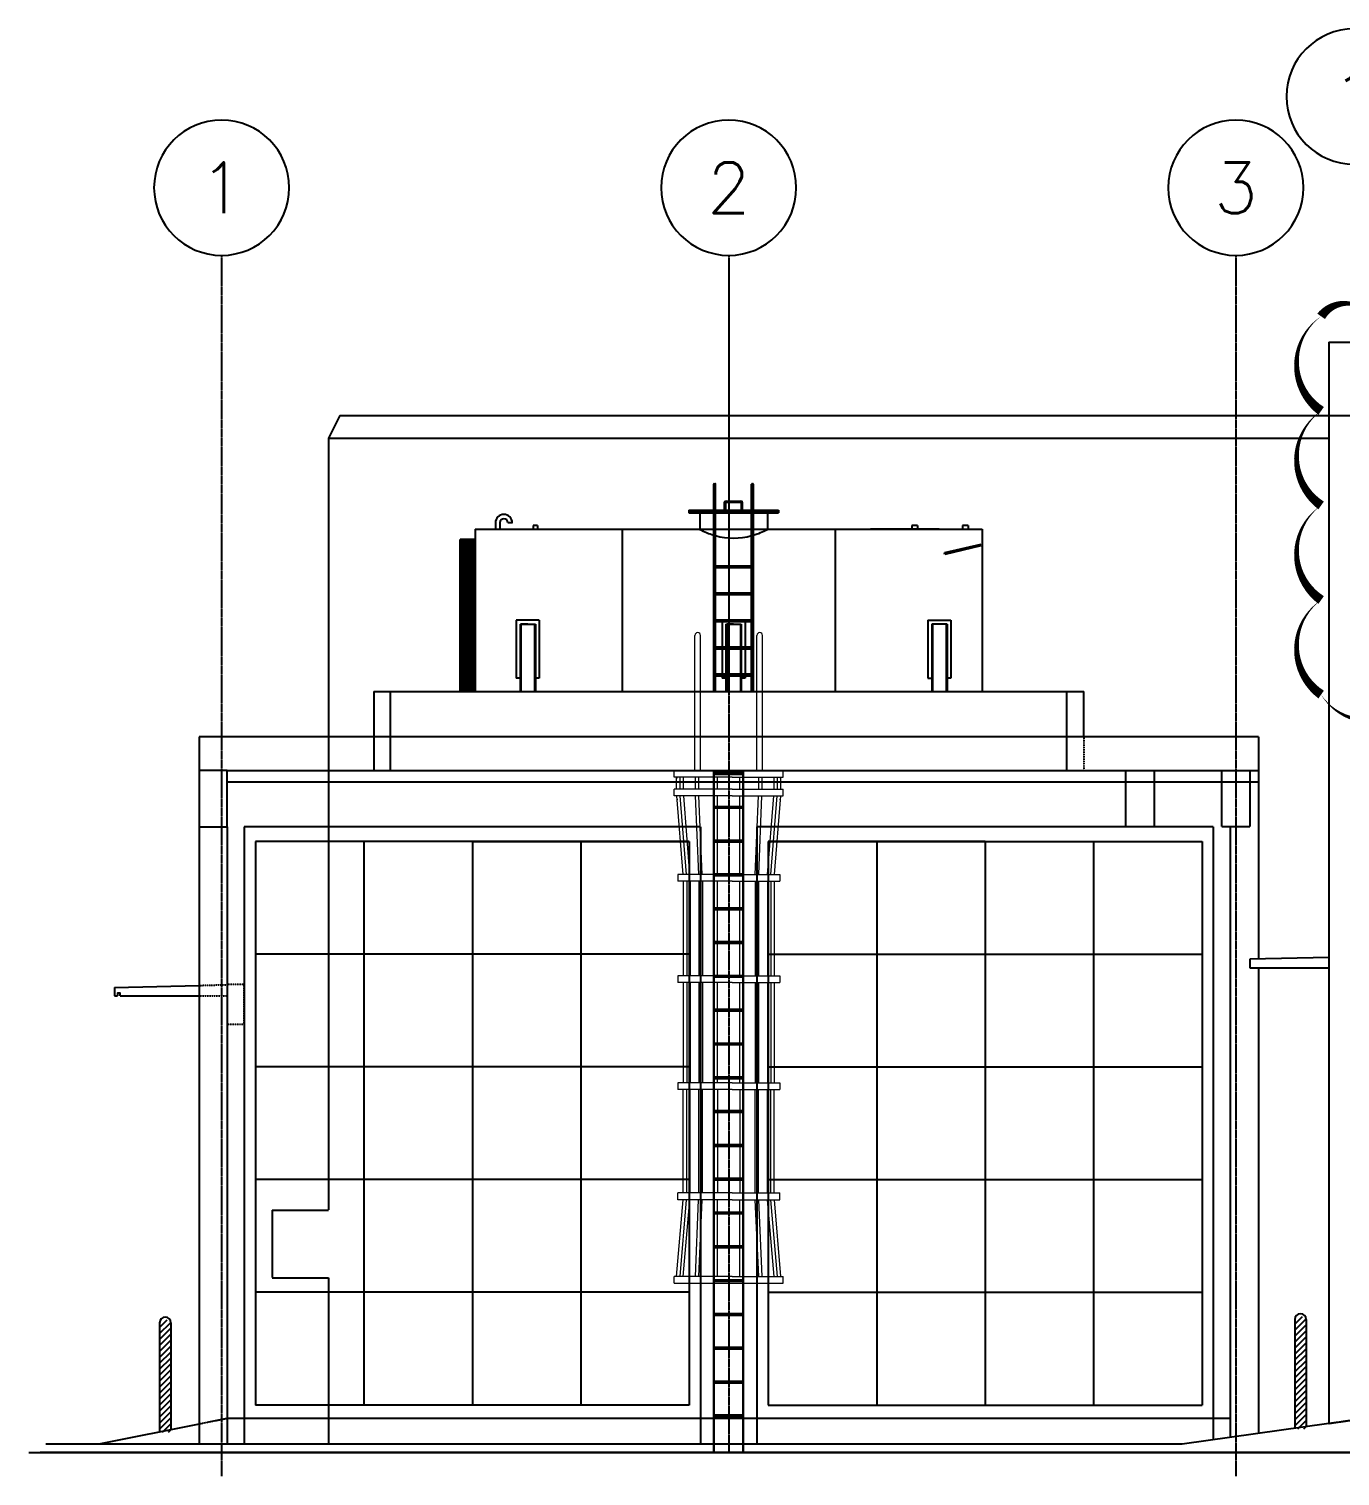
# Model space of a CAD drawing. Header units: inches. Extents: x 102027 to 175311, y -32523 to 10797.
# Drawn here: x 102027 to 113662, y -32523 to -19683 of the extents above; entities that cross this region are included whole.
import ezdxf
from ezdxf.enums import TextEntityAlignment as Align

# ---------------------------------------------------------------- set-up
doc = ezdxf.new("R2010")
doc.units = ezdxf.units.IN
doc.header["$MEASUREMENT"] = 0
doc.linetypes.add('CENTER', pattern=[2, 1.25, -0.25, 0.25, -0.25])
doc.linetypes.add('HIDDEN', pattern=[0.375, 0.25, -0.125])
doc.layers.add('DIM', color=251, linetype='Continuous', lineweight=0)
for name, color, linetype in [('GRID_TXT45', 4, 'Continuous'), ('M-HVAC-DUCT-NEW', 5, 'Continuous'), ('M-X-BKGD', 8, 'Continuous')]:
    doc.layers.add(name, color=color, linetype=linetype)
doc.styles.add('SIMPLEX', font='simplex.shx')

# ---------------------------------------------------------------- blocks, each defined once
blk = doc.blocks.new('GRID_SYM')
at = {"color": 2}
blk.add_circle((0, 6), 6, dxfattribs=at)
at = {"layer": 'GRID_TXT45', "color": 4, "style": 'SIMPLEX'}
blk.add_attdef('GRD_TXT', text='', height=4.5, dxfattribs=at).set_placement((0, 6), align=Align.MIDDLE_CENTER)
blk = doc.blocks.new('QQ')
at = {"layer": 'DIM'}
for p, q in [((87722, 21590), (87722, 22788)), ((87772, 21590), (87772, 22788)), ((88272, 21590), (88272, 22788)), ((88322, 21590), (88322, 22788)), ((87538, 21529), (87538, 21590)), ((88054, 21590), (87538, 21590)), ((87887, 15539), (87887, 21590)), ((87897, 15539), (87897, 21590)), ((87897, 21574), (88147, 21574)), ((88054, 21590), (88506, 21590)), ((88147, 15539), (88147, 21590)), ((88157, 15539), (88157, 21590)), ((88506, 21529), (88506, 21590)), ((88054, 21529), (87538, 21529)), ((87560, 21424), (87560, 21529)), ((87590, 21424), (87590, 21529)), ((87620, 21424), (87620, 21529)), ((87726, 21424), (87726, 21529)), ((87757, 21424), (87757, 21529)), ((87893, 21424), (87893, 21529)), ((87897, 21564), (88147, 21564)), ((87897, 21554), (88147, 21554)), ((87923, 21424), (87923, 21529)), ((88054, 21529), (88506, 21529)), ((88121, 21424), (88121, 21529)), ((88152, 21424), (88152, 21529)), ((88288, 21424), (88288, 21529)), ((88318, 21424), (88318, 21529)), ((88424, 21424), (88424, 21529)), ((88455, 21424), (88455, 21529)), ((88485, 21424), (88485, 21529)), ((87538, 21363), (87538, 21424)), ((88054, 21424), (87538, 21424)), ((88054, 21363), (87538, 21363)), ((87617, 20666), (87562, 21363)), ((87647, 20666), (87592, 21363)), ((87678, 20666), (87623, 21363)), ((87757, 20666), (87728, 21363)), ((87787, 20666), (87758, 21363)), ((87893, 20666), (87893, 21363)), ((87923, 20666), (87923, 21363)), ((88054, 21424), (88506, 21424)), ((88054, 21363), (88506, 21363)), ((88121, 20666), (88121, 21363)), ((88152, 20666), (88152, 21363)), ((88258, 20666), (88287, 21363)), ((88288, 20666), (88317, 21363)), ((88367, 20666), (88422, 21363)), ((88397, 20666), (88452, 21363)), ((88428, 20666), (88483, 21363)), ((88506, 21363), (88506, 21424)), ((87897, 21274), (88147, 21274)), ((87897, 21264), (88147, 21264)), ((87897, 21254), (88147, 21254)), ((87897, 20974), (88147, 20974)), ((87897, 20964), (88147, 20964)), ((87897, 20954), (88147, 20954)), ((87897, 20674), (88147, 20674)), ((87897, 20674), (88147, 20674)), ((87569, 20666), (87569, 20606)), ((88054, 20666), (87569, 20666)), ((88054, 20606), (87569, 20606)), ((87619, 20606), (87619, 19768)), ((87650, 20606), (87650, 19768)), ((87680, 20606), (87680, 19768)), ((87758, 20606), (87758, 19768)), ((87788, 20606), (87788, 19768)), ((87893, 19768), (87893, 20606)), ((87897, 20664), (88147, 20664)), ((87897, 20664), (88147, 20664)), ((87897, 20654), (88147, 20654)), ((87897, 20654), (88147, 20654)), ((87923, 19768), (87923, 20606)), ((88054, 20666), (88476, 20666)), ((88054, 20606), (88476, 20606)), ((88121, 19768), (88121, 20606)), ((88152, 19768), (88152, 20606)), ((88256, 20606), (88256, 19768)), ((88287, 20606), (88287, 19768)), ((88365, 20606), (88365, 19768)), ((88395, 20606), (88395, 19768)), ((88425, 20606), (88425, 19768)), ((88476, 20666), (88476, 20606)), ((87897, 20374), (88147, 20374)), ((87897, 20364), (88147, 20364)), ((87897, 20354), (88147, 20354)), ((87897, 20074), (88147, 20074)), ((87897, 20064), (88147, 20064)), ((87897, 20054), (88147, 20054)), ((87569, 19768), (87569, 19707)), ((88054, 19768), (87569, 19768)), ((88054, 19707), (87569, 19707)), ((87619, 19707), (87619, 18819)), ((87650, 19707), (87650, 18819)), ((87680, 19707), (87680, 18819)), ((87758, 19707), (87758, 18819)), ((87788, 19707), (87788, 18819)), ((87893, 18819), (87893, 19707)), ((87897, 19774), (88147, 19774)), ((87897, 19764), (88147, 19764)), ((87897, 19754), (88147, 19754)), ((87923, 18819), (87923, 19707)), ((88054, 19768), (88476, 19768)), ((88054, 19707), (88476, 19707)), ((88121, 18819), (88121, 19707)), ((88152, 18819), (88152, 19707)), ((88256, 19707), (88256, 18819)), ((88287, 19707), (88287, 18819)), ((88365, 19707), (88365, 18819)), ((88395, 19707), (88395, 18819)), ((88425, 19707), (88425, 18819)), ((88476, 19768), (88476, 19707)), ((87897, 19474), (88147, 19474)), ((87897, 19474), (88147, 19474)), ((87897, 19464), (88147, 19464)), ((87897, 19464), (88147, 19464)), ((87897, 19454), (88147, 19454)), ((87897, 19454), (88147, 19454)), ((87897, 19174), (88147, 19174)), ((87897, 19164), (88147, 19164)), ((87897, 19154), (88147, 19154)), ((87569, 18819), (87569, 18758)), ((88054, 18819), (87569, 18819)), ((88054, 18758), (87569, 18758)), ((87619, 17842), (87619, 18758)), ((87650, 17842), (87650, 18758)), ((87680, 17842), (87680, 18758)), ((87758, 17842), (87758, 18758)), ((87788, 17842), (87788, 18758)), ((87893, 18758), (87893, 17842)), ((87897, 18874), (88147, 18874)), ((87897, 18864), (88147, 18864)), ((87897, 18854), (88147, 18854)), ((87923, 18758), (87923, 17842)), ((88054, 18819), (88476, 18819)), ((88054, 18758), (88476, 18758)), ((88121, 18758), (88121, 17842)), ((88152, 18758), (88152, 17842)), ((88256, 17842), (88256, 18758)), ((88287, 17842), (88287, 18758)), ((88365, 17842), (88365, 18758)), ((88395, 17842), (88395, 18758)), ((88425, 17842), (88425, 18758)), ((88476, 18819), (88476, 18758)), ((87897, 18574), (88147, 18574)), ((87897, 18564), (88147, 18564)), ((87897, 18554), (88147, 18554)), ((87897, 18274), (88147, 18274)), ((87897, 18274), (88147, 18274)), ((87897, 18264), (88147, 18264)), ((87897, 18264), (88147, 18264)), ((87897, 18254), (88147, 18254)), ((87897, 18254), (88147, 18254)), ((87897, 17974), (88147, 17974)), ((87897, 17964), (88147, 17964)), ((87897, 17954), (88147, 17954)), ((87560, 17099), (87618, 17781)), ((87569, 17781), (87569, 17842)), ((88054, 17842), (87569, 17842)), ((88054, 17781), (87569, 17781)), ((87590, 17099), (87647, 17781)), ((87619, 17099), (87677, 17781)), ((87726, 17099), (87755, 17781)), ((87757, 17099), (87787, 17781)), ((87893, 17099), (87893, 17781)), ((87923, 17099), (87923, 17781)), ((88054, 17842), (88476, 17842)), ((88054, 17781), (88476, 17781)), ((88121, 17099), (88121, 17781)), ((88152, 17099), (88152, 17781)), ((88288, 17099), (88258, 17781)), ((88318, 17099), (88289, 17781)), ((88425, 17099), (88367, 17781)), ((88455, 17099), (88397, 17781)), ((88485, 17099), (88427, 17781)), ((88476, 17781), (88476, 17842)), ((87897, 17674), (88147, 17674)), ((87897, 17664), (88147, 17664)), ((87897, 17654), (88147, 17654)), ((87897, 17374), (88147, 17374)), ((87897, 17364), (88147, 17364)), ((87897, 17354), (88147, 17354)), ((87538, 17039), (87538, 17099)), ((88054, 17099), (87538, 17099)), ((88054, 17099), (88506, 17099)), ((88506, 17039), (88506, 17099)), ((87538, 17039), (88506, 17039)), ((87897, 17074), (88147, 17074)), ((87897, 17074), (88147, 17074)), ((87897, 17064), (88147, 17064)), ((87897, 17064), (88147, 17064)), ((87897, 17054), (88147, 17054)), ((87897, 17054), (88147, 17054)), ((87897, 16774), (88147, 16774)), ((87897, 16764), (88147, 16764)), ((87897, 16754), (88147, 16754)), ((87897, 16474), (88147, 16474)), ((87897, 16464), (88147, 16464)), ((87897, 16454), (88147, 16454)), ((87897, 16174), (88147, 16174)), ((87897, 16164), (88147, 16164)), ((87897, 16154), (88147, 16154)), ((87897, 15874), (88147, 15874)), ((87897, 15864), (88147, 15864)), ((87897, 15854), (88147, 15854)), ((87887, 15539), (87897, 15539)), ((88147, 15539), (88157, 15539))]:
    blk.add_line(p, q, dxfattribs=at)
for centre in [(87747, 22788), (88297, 22788)]:
    blk.add_arc(centre, 25, 0, 180, dxfattribs=at)
for p in [(87538, 21590), (87841, 21590), (88203, 21590), (88506, 21590), (87563, 21523), (88482, 21523), (87564, 21333), (88480, 21333)]:
    blk.add_point(p, dxfattribs=at)

msp = doc.modelspace()

# ---------------------------------------------------------------- hatches: boundary and pattern name
at = {"layer": 'M-X-BKGD'}
h = msp.add_hatch(dxfattribs=at)
h.set_pattern_fill('ANSI31', color=8, scale=300, style=0)
h.set_pattern_definition([(45, (-106132.676, -67424.61), (-26.516504, 26.516504), [])])
h.paths.add_polyline_path([(103287, -31183, 1), (103187, -31183), (103187, -32133), (103287, -32133)])
h = msp.add_hatch(dxfattribs=at)
h.set_pattern_fill('ANSI31', color=8, scale=300, style=0)
h.set_pattern_definition([(45, (-96058.53, -67394.92), (-26.516504, 26.516504), [])])
h.paths.add_polyline_path([(113361, -31154, 1), (113261, -31154), (113261, -32104), (113361, -32104)])

# ---------------------------------------------------------------- linework, layer by layer
at = {"layer": 'M-HVAC-DUCT-NEW', "color": 2}
msp.add_lwpolyline([(120651, -22256, 0, 83.9, 0.520567), (119812, -22254, 0, 83.9, 0.520567), (118972, -22251, 0, 83.9, 0.520567), (118133, -22248, 0, 83.9, 0.520567), (117294, -22245, 0, 83.9, 0.520567), (116455, -22242, 0, 83.9, 0.520567), (115616, -22240, 0, 83.9, 0.520567), (114776, -22237, 0, 83.9, 0.520567), (113937, -22234, 0, 83.9, 0.520567), (113494, -22233, 0, 83.9, 0.520567), (113494, -23072, 0, 83.9, 0.520567), (113494, -23911, 0, 83.9, 0.520567), (113494, -24750, 0, 83.9, 0.520567), (113494, -25589, 0, 83.9, 0.520567), (114292, -25633, 0, 83.9, 0.520567), (115132, -25636, 0, 83.9, 0.520567), (115971, -25639, 0, 83.9, 0.520567), (116810, -25642, 0, 83.9, 0.520567), (117649, -25645, 0, 83.9, 0.520567), (118488, -25647, 0, 83.9, 0.520567), (119328, -25650, 0, 83.9, 0.520567), (120167, -25653, 0, 83.9, 0.520567)], format="xyseb", dxfattribs=at)
at = {"layer": 'M-X-BKGD', "color": 8, "linetype": 'CENTER', "ltscale": 10}
for p, q in [((103737, -21692), (103737, -32523)), ((108237, -21692), (108237, -25563)), ((112737, -21692), (112737, -32523)), ((108237, -21861), (108237, -32313))]:
    msp.add_line(p, q, dxfattribs=at)
at = {"layer": 'M-X-BKGD', "color": 8}
for p, q in [((113561, -22463), (113561, -32056)), ((113561, -22463), (138011, -22463)), ((104787, -23113), (104687, -23313)), ((104787, -23113), (113561, -23113)), ((104687, -23313), (104687, -25963)), ((104687, -23313), (113561, -23313)), ((108104, -25563), (108104, -23723)), ((108108, -23719), (108116, -23719)), ((108120, -25563), (108120, -23723)), ((108440, -25563), (108440, -23723)), ((108444, -23719), (108452, -23719)), ((108456, -25563), (108456, -23723)), ((108200, -23946), (108200, -23880)), ((108214, -23873), (108346, -23873)), ((107882, -23953), (108678, -23953)), ((107882, -23953), (107882, -23977)), ((108678, -23965), (107882, -23965)), ((107882, -23977), (108678, -23977)), ((107980, -23977), (107980, -24123)), ((108210, -23953), (108210, -23889)), ((108217, -23883), (108344, -23883)), ((108350, -23953), (108350, -23889)), ((108360, -23953), (108360, -23887)), ((108580, -23977), (108580, -24123)), ((108678, -23953), (108678, -23977)), ((105987, -24123), (105987, -25563)), ((106167, -24065), (106167, -24123)), ((106207, -24065), (106207, -24123)), ((106317, -24065), (106277, -24065)), ((106501, -24090), (106501, -24123)), ((106541, -24090), (106501, -24090)), ((106541, -24090), (106541, -24123)), ((107291, -24123), (107291, -25563)), ((107980, -24123), (107980, -24123)), ((108280, -24123), (110487, -24123)), ((108880, -24123), (109456, -24123)), ((109124, -24123), (110104, -24123)), ((109183, -24123), (109183, -25563)), ((110104, -24123), (109494, -24123)), ((109913, -24090), (109862, -24090)), ((109862, -24090), (109862, -24123)), ((109862, -24123), (109913, -24123)), ((109913, -24090), (109913, -24123)), ((110363, -24090), (110312, -24090)), ((110312, -24090), (110312, -24123)), ((110312, -24123), (110363, -24123)), ((110363, -24090), (110363, -24123)), ((110487, -24123), (110487, -25563)), ((105987, -24213), (105854, -24213)), ((105854, -25563), (105854, -24213)), ((105987, -24228), (105854, -24228)), ((105987, -24243), (105854, -24243)), ((105987, -24258), (105854, -24258)), ((105867, -25563), (105867, -24213)), ((105881, -25563), (105881, -24213)), ((105894, -25563), (105894, -24213)), ((105907, -25563), (105907, -24213)), ((105921, -25563), (105921, -24213)), ((105934, -25563), (105934, -24213)), ((105947, -25563), (105947, -24213)), ((105961, -25563), (105961, -24213)), ((105974, -25563), (105974, -24213)), ((105987, -24256), (105987, -24269)), ((110474, -24257), (110151, -24332)), ((105987, -24273), (105854, -24273)), ((105987, -24288), (105854, -24288)), ((105987, -24303), (105854, -24303)), ((105987, -24318), (105854, -24318)), ((105987, -24333), (105854, -24333)), ((105987, -24348), (105854, -24348)), ((105987, -24363), (105854, -24363)), ((105987, -24378), (105854, -24378)), ((105987, -24393), (105854, -24393)), ((105987, -24269), (105962, -24269)), ((110154, -24345), (110151, -24332)), ((110474, -24270), (110154, -24345)), ((105987, -24408), (105854, -24408)), ((105987, -24423), (105854, -24423)), ((105987, -24438), (105854, -24438)), ((105987, -24453), (105854, -24453)), ((105987, -24468), (105854, -24468)), ((105987, -24483), (105854, -24483)), ((105987, -24498), (105854, -24498)), ((105987, -24513), (105854, -24513)), ((108440, -24449), (108120, -24449)), ((108440, -24465), (108120, -24465)), ((105987, -24528), (105854, -24528)), ((105987, -24543), (105854, -24543)), ((105987, -24558), (105854, -24558)), ((105987, -24573), (105854, -24573)), ((105987, -24588), (105854, -24588)), ((105987, -24603), (105854, -24603)), ((105987, -24618), (105854, -24618)), ((105987, -24633), (105854, -24633)), ((105987, -24648), (105854, -24648)), ((105987, -24663), (105854, -24663)), ((105987, -24678), (105854, -24678)), ((105987, -24693), (105854, -24693)), ((105987, -24708), (105854, -24708)), ((105987, -24723), (105854, -24723)), ((105987, -24738), (105854, -24738)), ((105987, -24753), (105854, -24753)), ((105987, -24768), (105854, -24768)), ((108440, -24689), (108120, -24689)), ((108440, -24705), (108120, -24705)), ((105987, -24783), (105854, -24783)), ((105987, -24798), (105854, -24798)), ((105987, -24813), (105854, -24813)), ((105987, -24828), (105854, -24828)), ((105987, -24843), (105854, -24843)), ((105987, -24858), (105854, -24858)), ((105987, -24873), (105854, -24873)), ((105987, -24888), (105854, -24888)), ((105987, -24903), (105854, -24903)), ((105987, -24918), (105854, -24918)), ((105987, -24933), (105854, -24933)), ((105987, -24948), (105854, -24948)), ((105987, -24963), (105854, -24963)), ((105987, -24978), (105854, -24978)), ((105987, -24993), (105854, -24993)), ((105987, -25008), (105854, -25008)), ((105987, -25023), (105854, -25023)), ((106352, -24930), (106352, -25443)), ((106555, -24930), (106352, -24930)), ((106386, -24963), (106522, -24963)), ((106386, -24963), (106386, -25563)), ((106393, -24963), (106393, -25563)), ((106454, -24963), (106396, -24963)), ((106515, -24963), (106515, -25563)), ((106522, -24963), (106522, -25563)), ((106555, -24930), (106555, -25443)), ((108440, -24929), (108120, -24929)), ((108440, -24945), (108120, -24945)), ((108178, -24945), (108178, -25169)), ((108212, -24963), (108212, -25169)), ((108212, -24963), (108348, -24963)), ((108219, -24963), (108219, -25409)), ((108280, -24963), (108222, -24963)), ((108341, -24963), (108341, -25169)), ((108348, -24963), (108348, -25169)), ((108382, -24945), (108382, -25169)), ((110004, -24930), (110004, -25443)), ((110004, -24930), (110208, -24930)), ((110038, -24963), (110038, -25563)), ((110174, -24963), (110038, -24963)), ((110045, -24963), (110045, -25563)), ((110167, -24963), (110167, -25563)), ((110174, -24963), (110174, -25563)), ((110208, -24930), (110208, -25443)), ((105987, -25038), (105854, -25038)), ((105987, -25053), (105854, -25053)), ((105987, -25068), (105854, -25068)), ((105987, -25083), (105854, -25083)), ((105987, -25098), (105854, -25098)), ((105987, -25113), (105854, -25113)), ((105987, -25128), (105854, -25128)), ((105987, -25128), (105854, -25128)), ((105987, -25128), (105854, -25128)), ((105987, -25143), (105854, -25143)), ((105987, -25143), (105854, -25143)), ((105987, -25143), (105854, -25143)), ((105987, -25158), (105854, -25158)), ((105987, -25173), (105854, -25173)), ((105987, -25188), (105854, -25188)), ((105987, -25203), (105854, -25203)), ((105987, -25218), (105854, -25218)), ((105987, -25233), (105854, -25233)), ((105987, -25248), (105854, -25248)), ((105987, -25263), (105854, -25263)), ((105987, -25278), (105854, -25278)), ((105987, -25278), (105854, -25278)), ((105987, -25278), (105854, -25278)), ((105987, -25278), (105854, -25278)), ((105987, -25293), (105854, -25293)), ((108440, -25169), (108120, -25169)), ((108440, -25185), (108120, -25185)), ((108178, -25185), (108178, -25409)), ((108212, -25185), (108212, -25409)), ((108341, -25185), (108341, -25409)), ((108348, -25185), (108348, -25409)), ((108382, -25185), (108382, -25409)), ((105987, -25308), (105854, -25308)), ((105987, -25323), (105854, -25323)), ((105987, -25338), (105854, -25338)), ((105987, -25353), (105854, -25353)), ((105987, -25368), (105854, -25368)), ((105987, -25368), (105854, -25368)), ((105987, -25383), (105854, -25383)), ((105987, -25398), (105854, -25398)), ((105987, -25413), (105854, -25413)), ((108440, -25409), (108120, -25409)), ((105987, -25428), (105854, -25428)), ((105987, -25443), (105854, -25443)), ((105987, -25458), (105854, -25458)), ((105987, -25473), (105854, -25473)), ((105987, -25473), (105854, -25473)), ((105987, -25488), (105854, -25488)), ((105987, -25503), (105854, -25503)), ((105987, -25518), (105854, -25518)), ((105987, -25533), (105854, -25533)), ((105987, -25548), (105854, -25548)), ((106386, -25443), (106352, -25443)), ((106555, -25443), (106522, -25443)), ((108440, -25425), (108120, -25425)), ((108178, -25425), (108178, -25443)), ((108212, -25443), (108178, -25443)), ((108212, -25425), (108212, -25563)), ((108219, -25425), (108219, -25563)), ((108341, -25425), (108341, -25563)), ((108348, -25425), (108348, -25563)), ((108382, -25443), (108348, -25443)), ((108382, -25425), (108382, -25443)), ((110004, -25443), (110038, -25443)), ((110208, -25443), (110174, -25443)), ((105089, -25563), (105237, -25563)), ((105089, -25563), (105089, -25963)), ((105237, -25563), (111389, -25563)), ((105987, -25563), (105854, -25563)), ((111237, -25563), (111389, -25563)), ((111389, -25963), (111389, -25563)), ((112937, -25963), (103537, -25963)), ((103537, -25963), (103537, -32238)), ((112937, -25963), (112937, -27937)), ((103937, -26763), (103937, -32238)), ((107987, -26763), (103937, -26763)), ((107987, -26763), (107987, -32238)), ((108487, -26763), (108487, -32238)), ((112537, -26763), (108487, -26763)), ((112537, -26763), (112537, -32200)), ((107887, -26893), (104037, -26893)), ((104037, -26893), (104037, -31893)), ((105962, -26893), (104037, -26893)), ((105000, -26893), (105000, -31893)), ((105962, -26893), (105962, -31893)), ((105962, -26893), (107887, -26893)), ((106925, -26893), (106925, -31893)), ((107887, -26893), (107887, -31893)), ((108587, -26893), (112437, -26893)), ((108587, -26893), (108587, -31893)), ((110512, -26893), (108587, -26893)), ((109550, -26893), (109550, -31893)), ((110512, -26893), (112437, -26893)), ((110512, -26893), (110512, -31893)), ((111475, -26893), (111475, -31893)), ((112437, -26893), (112437, -31893)), ((107887, -27893), (104037, -27893)), ((108587, -27893), (112437, -27893)), ((113561, -27921), (112861, -27938)), ((112861, -27938), (112861, -28013)), ((112861, -28013), (113561, -28013)), ((112937, -28013), (112937, -32143)), ((102787, -28188), (103537, -28170)), ((102787, -28188), (102787, -28263)), ((102787, -28263), (102812, -28263)), ((102837, -28263), (103537, -28263)), ((107887, -28893), (104037, -28893)), ((108587, -28893), (112437, -28893)), ((107887, -29893), (104037, -29893)), ((108587, -29893), (112437, -29893)), ((107887, -30893), (104037, -30893)), ((108587, -30893), (112437, -30893)), ((103187, -31163), (103187, -32133)), ((103287, -31163), (103287, -32113)), ((113261, -31134), (113261, -32098)), ((113361, -31134), (113361, -32084)), ((107887, -31893), (104037, -31893)), ((108587, -31893), (112437, -31893)), ((103537, -32063), (102662, -32238)), ((112261, -32238), (113562, -32055)), ((102027, -32313), (140630, -32313)), ((114335, -32313), (102128, -32313)), ((102178, -32238), (112261, -32238))]:
    msp.add_line(p, q, dxfattribs=at)
at = {"layer": 'M-X-BKGD', "color": 8, "linetype": 'HIDDEN', "ltscale": 5}
for p, q in [((113561, -23113), (138471, -23113)), ((105237, -26263), (105237, -25563)), ((111237, -26263), (111237, -25563)), ((104687, -25963), (104687, -30163)), ((105089, -25963), (105089, -26263)), ((103787, -26263), (103537, -26263)), ((103787, -26763), (103787, -26263)), ((103787, -26263), (112937, -26263)), ((103787, -26363), (112937, -26363)), ((103537, -26763), (103787, -26763)), ((103787, -26763), (103787, -32238)), ((112687, -26763), (112687, -32179)), ((104187, -30163), (104187, -30763)), ((104187, -30163), (104687, -30163)), ((104187, -30763), (104687, -30763)), ((104687, -30763), (104687, -32238)), ((103787, -32013), (103537, -32063)), ((112687, -32013), (103787, -32013)), ((113561, -32056), (113861, -32013))]:
    msp.add_line(p, q, dxfattribs=at)
at = {"layer": 'M-X-BKGD', "color": 8, "linetype": 'HIDDEN', "ltscale": 0.5}
for p, q in [((111389, -25963), (111389, -26263)), ((103537, -28170), (103787, -28163)), ((103537, -28263), (103787, -28263))]:
    msp.add_line(p, q, dxfattribs=at)
at = {"layer": 'M-X-BKGD', "color": 8}
for points in [[(105987, -24123), (108280, -24123)], [(105921, -24281), (105903, -24281), (105903, -24256), (105921, -24256)], [(105954, -24283), (105954, -24291), (105929, -24291), (105929, -24283)], [(105929, -25563), (105929, -24291), (105954, -24291), (105954, -25563)], [(102837, -28263), (102837, -28238), (102812, -28238), (102812, -28263)]]:
    msp.add_lwpolyline(points, dxfattribs=at)
msp.add_lwpolyline([(105899, -24302), (105893, -24302, -0.414214), (105889, -24299), (105889, -24238, -0.414214), (105893, -24235), (105899, -24235, -0.414214), (105903, -24238), (105903, -24299, -0.414214)], format="xyb", close=True, dxfattribs=at)
msp.add_lwpolyline([(105929, -24283), (105924, -24283, -0.414214), (105921, -24280), (105921, -24258, -0.414214), (105924, -24254), (105959, -24254, -0.414214), (105962, -24258), (105962, -24280, -0.414214), (105959, -24283), (105954, -24283)], format="xyb", dxfattribs=at)
msp.add_lwpolyline([(105987, -24281), (105962, -24281), (105962, -24256), (105987, -24256)], close=True, dxfattribs=at)
at = {"layer": 'M-X-BKGD', "color": 8, "linetype": 'HIDDEN', "ltscale": 5}
for points in [[(112012, -26263), (112012, -26763), (111762, -26763), (111762, -26263)], [(112862, -26263), (112862, -26763), (112612, -26763), (112612, -26263)]]:
    msp.add_lwpolyline(points, close=True, dxfattribs=at)
at = {"layer": 'M-X-BKGD', "color": 8, "linetype": 'HIDDEN', "ltscale": 0.5}
msp.add_lwpolyline([(103787, -28163), (103787, -28513), (103937, -28513), (103937, -28163)], close=True, dxfattribs=at)
at = {"layer": 'M-X-BKGD', "color": 8}
for centre, radius, start, end in [((108108, -23723), 4, 90, 180), ((108116, -23723), 4, 0, 90), ((108444, -23723), 4, 90, 180), ((108452, -23723), 4, 0, 90), ((108214, -23887), 14.4, 90, 180), ((108346, -23887), 14.4, 0, 90), ((106242, -24065), 74.8, 0, 180), ((108217, -23889), 6.4, 90, 180), ((108344, -23889), 6.4, 0, 90), ((106242, -24065), 35.1, 0, 180), ((108280, -23575), 625, 241.3132, 253.6387), ((108280, -23575), 625, 286.3552, 298.6868), ((108280, -23575), 625, 255.1619, 284.8321), ((103237, -31163), 50, 0, 180), ((113311, -31134), 50, 0, 180)]:
    msp.add_arc(centre, radius, start, end, dxfattribs=at)

# ---------------------------------------------------------------- block references
ref = msp.add_blockref('GRID_SYM', (113786, -20883), dxfattribs=dict(at, xscale=-100, yscale=100, zscale=100))
ref.add_attrib('GRD_TXT', '1', dxfattribs={"layer": 'GRID_TXT45', "color": 4, "height": 450, "style": 'SIMPLEX'}).set_placement((113786, -20283), align=Align.MIDDLE_CENTER)
ref = msp.add_blockref('GRID_SYM', (103737, -21692), dxfattribs=dict(at, xscale=-100, yscale=100, zscale=100))
ref.add_attrib('GRD_TXT', '1', dxfattribs={"layer": 'GRID_TXT45', "color": 4, "height": 450, "style": 'SIMPLEX'}).set_placement((103737, -21092), align=Align.MIDDLE_CENTER)
ref = msp.add_blockref('GRID_SYM', (108237, -21692), dxfattribs=dict(at, xscale=-100, yscale=100, zscale=100))
ref.add_attrib('GRD_TXT', '2', dxfattribs={"layer": 'GRID_TXT45', "color": 4, "height": 450, "style": 'SIMPLEX'}).set_placement((108237, -21092), align=Align.MIDDLE_CENTER)
ref = msp.add_blockref('GRID_SYM', (112737, -21692), dxfattribs=dict(at, xscale=-100, yscale=100, zscale=100))
ref.add_attrib('GRD_TXT', '3', dxfattribs={"layer": 'GRID_TXT45', "color": 4, "height": 450, "style": 'SIMPLEX'}).set_placement((112737, -21092), align=Align.MIDDLE_CENTER)
msp.add_blockref('QQ', (20215, -47852), dxfattribs=at)

doc.saveas('drawing.dxf')
